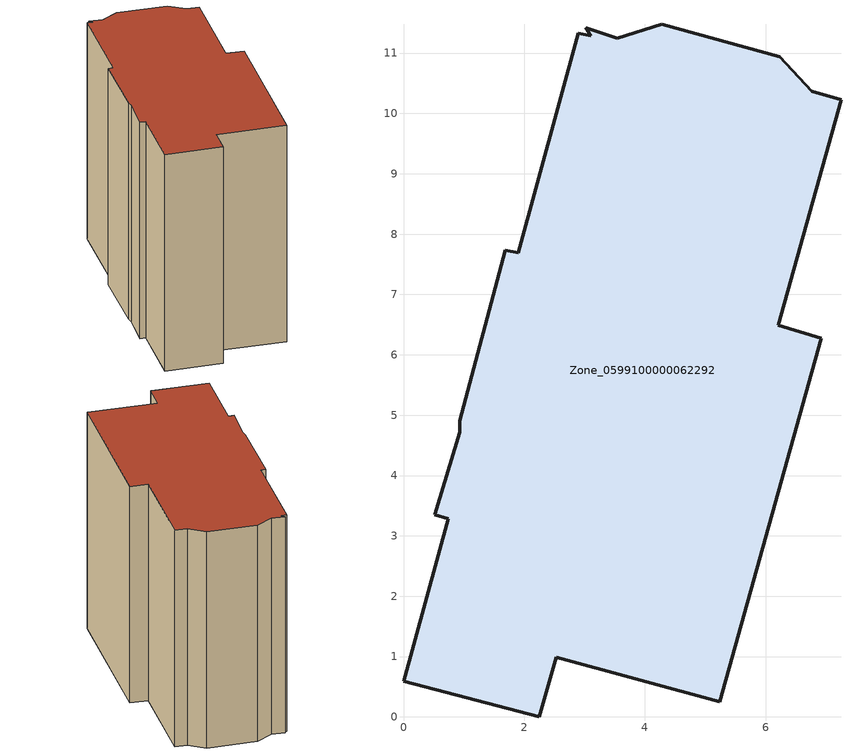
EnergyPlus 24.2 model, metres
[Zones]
Zone_0599100000062292
 floor ground (C_G): 1.9,7.69 2.9,11.33 3.1,11.29 3.02,11.42 3.54,11.25 4.28,11.48 6.24,10.94 6.77,10.37 7.25,10.23 6.21,6.49 6.92,6.27 5.24,0.25 2.53,0.99 2.25,0 0,0.59 0.74,3.28 0.52,3.35 0.93,4.71 0.93,4.9 1.69,7.73 z0
 wall outside (C_F): 6.92,6.27 6.21,6.49 7.25,10.23 6.77,10.37 6.24,10.94 4.28,11.48 3.54,11.25 3.02,11.42 3.1,11.29 2.9,11.33 1.9,7.69 1.69,7.73 0.93,4.9 0.93,4.71 0.52,3.35 0.74,3.28 0,0.59 2.25,0 2.53,0.99 5.24,0.25 6.92,6.27 z0:9.44
 roof outside (C_R): 2.9,11.33 1.9,7.69 1.69,7.73 0.93,4.9 0.93,4.71 0.52,3.35 0.74,3.28 0,0.59 2.25,0 2.53,0.99 5.24,0.25 6.92,6.27 6.21,6.49 7.25,10.23 6.77,10.37 6.24,10.94 4.28,11.48 3.54,11.25 3.02,11.42 3.1,11.29 z9.44
[BUILDING]
Pand.0599100000062292: North Axis=0; Terrain=City; Loads Convergence Tolerance Value=0.04; Temperature Convergence Tolerance Value=0.4; Solar Distribution=FullExterior; Maximum Number of Warmup Days=25; Minimum Number of Warmup Days=1
[Site:Location]
Rotterdam.The.Hague.AP_ZH_NLD Design_Conditions: Latitude=51.96; Longitude=4.45; Time Zone=1; Elevation=-4.5
[SITE:GROUNDTEMPERATURE:BUILDINGSURFACE]
18, 18, 18, 18, 18, 18, 18, 18, 18, 18, 18, 18
[MATERIAL] Thermal Absorptance=0.9; Solar Absorptance=0.7; Visible Absorptance=0.7
Name | Roughness | Thickness | Conductivity | Density | Specific Heat
G.TC.1946 | MediumSmooth | 0.15 | 1 | 540 | 1210
F.TC.1946 | Rough | 0.3 | 0.857143 | 1920 | 840
R.TC.1946 | MediumRough | 0.2 | 0.909091 | 1500 | 1000
[CONSTRUCTION]
C_G: G.TC.1946
C_F: F.TC.1946
C_R: R.TC.1946
[ZONE]
Zone_0599100000062292: Type=1; Multiplier=1; Ceiling Height=Autocalculate; Volume=Autocalculate; Floor Area=autocalculate; Part of Total Floor Area=Yes
[ZONEINFILTRATION:DESIGNFLOWRATE]
Infil_Zone_0599100000062292: Zone or ZoneList or Space or SpaceList=Zone_0599100000062292; Schedule=AlwaysOn; Design Flow Rate Calculation Method=Flow/Area; Flow Rate per Floor Area=0.003; Constant Term Coefficient=1; Temperature Term Coefficient=0; Velocity Term Coefficient=0; Velocity Squared Term Coefficient=0
[HVACTEMPLATE:ZONE:IDEALLOADSAIRSYSTEM]
Zone_0599100000062292: Maximum Heating Supply Air Temperature=50; Minimum Cooling Supply Air Temperature=13; Maximum Heating Supply Air Humidity Ratio=0.0156; Minimum Cooling Supply Air Humidity Ratio=0.0077; Heating Limit=NoLimit; Cooling Limit=NoLimit; Dehumidification Control Type=ConstantSensibleHeatRatio; Cooling Sensible Heat Ratio=0.7; Dehumidification Setpoint=60; Humidification Control Type=None; Humidification Setpoint=30; Outdoor Air Method=None; Outdoor Air Flow Rate per Person=0.00944; Outdoor Air Flow Rate per Zone Floor Area=0; Outdoor Air Flow Rate per Zone=0; Demand Controlled Ventilation Type=None; Outdoor Air Economizer Type=NoEconomizer; Heat Recovery Type=None; Sensible Heat Recovery Effectiveness=0.7; Latent Heat Recovery Effectiveness=0.65
[ZONECONTROL:THERMOSTAT]
ThermostatControl_Zone_0599100000062292: Zone or ZoneList=Zone_0599100000062292; Control Type Schedule=DualSetpointControlType; Control 1=Thermostat_Zone_0599100000062292; Temperature Difference Between Cutout And Setpoint=0
[THERMOSTATSETPOINT:DUALSETPOINT]
Thermostat_Zone_0599100000062292: Heating Setpoint Temperature Schedule=HeatingSetpoint_Zone_0599100000062292; Cooling Setpoint Temperature Schedule=CoolingSetpoint_Zone_0599100000062292
[SCHEDULE:COMPACT]
HeatingSetpoint_Zone_0599100000062292: Through: 12/31, For: AllDays, Until: 24:00, 21
CoolingSetpoint_Zone_0599100000062292: Through: 12/31, For: AllDays, Until: 24:00, 24
DualSetpointControlType: Through: 12/31, For: AllDays, Until: 24:00, 4
AlwaysOn: Through: 12/31, For: AllDays, Until: 24:00, 1
